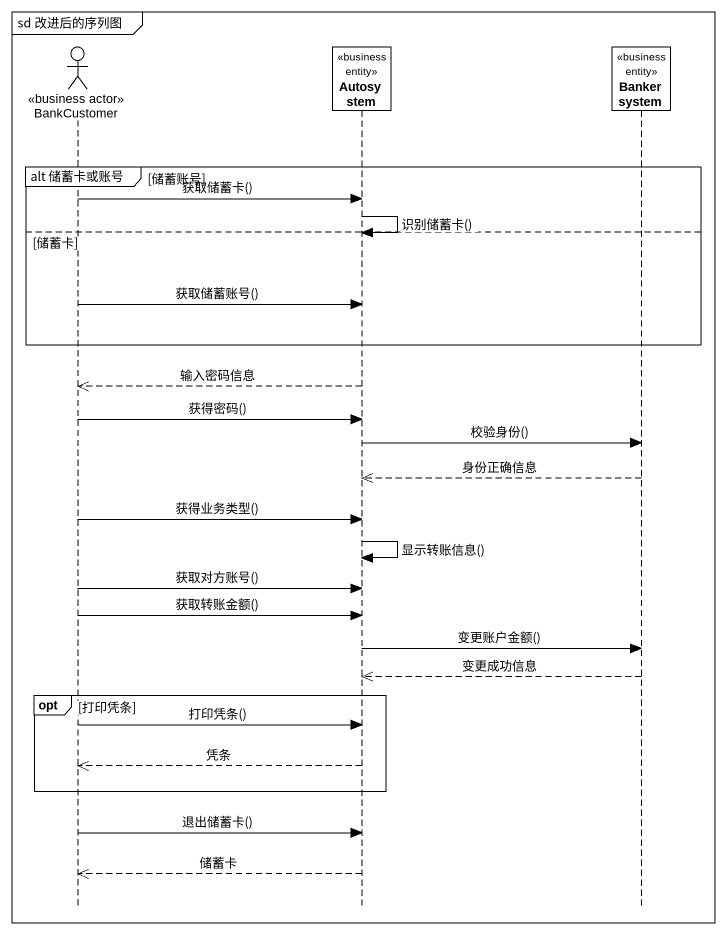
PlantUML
@startuml
mainframe sd 改进后的序列图
hide footbox
actor BankCustomer <<business actor>>
participant Autosystem <<business entity>>
participant Bankersystem <<business entity>>

group alt 储蓄卡或账号 [储蓄账号]
  BankCustomer -> Autosystem : 获取储蓄卡()
  Autosystem -> Autosystem : 识别储蓄卡()
else 储蓄卡
  BankCustomer -> Autosystem : 获取储蓄账号()
end
Autosystem -->> BankCustomer : 输入密码信息
BankCustomer -> Autosystem : 获得密码()
Autosystem -> Bankersystem : 校验身份()
Bankersystem -->> Autosystem : 身份正确信息
BankCustomer -> Autosystem : 获得业务类型()
Autosystem -> Autosystem : 显示转账信息()
BankCustomer -> Autosystem : 获取对方账号()
BankCustomer -> Autosystem : 获取转账金额()
Autosystem -> Bankersystem : 变更账户金额()
Bankersystem -->> Autosystem : 变更成功信息
opt 打印凭条
  BankCustomer -> Autosystem : 打印凭条()
  Autosystem -->> BankCustomer : 凭条
end
BankCustomer -> Autosystem : 退出储蓄卡()
Autosystem -->> BankCustomer : 储蓄卡
@enduml
